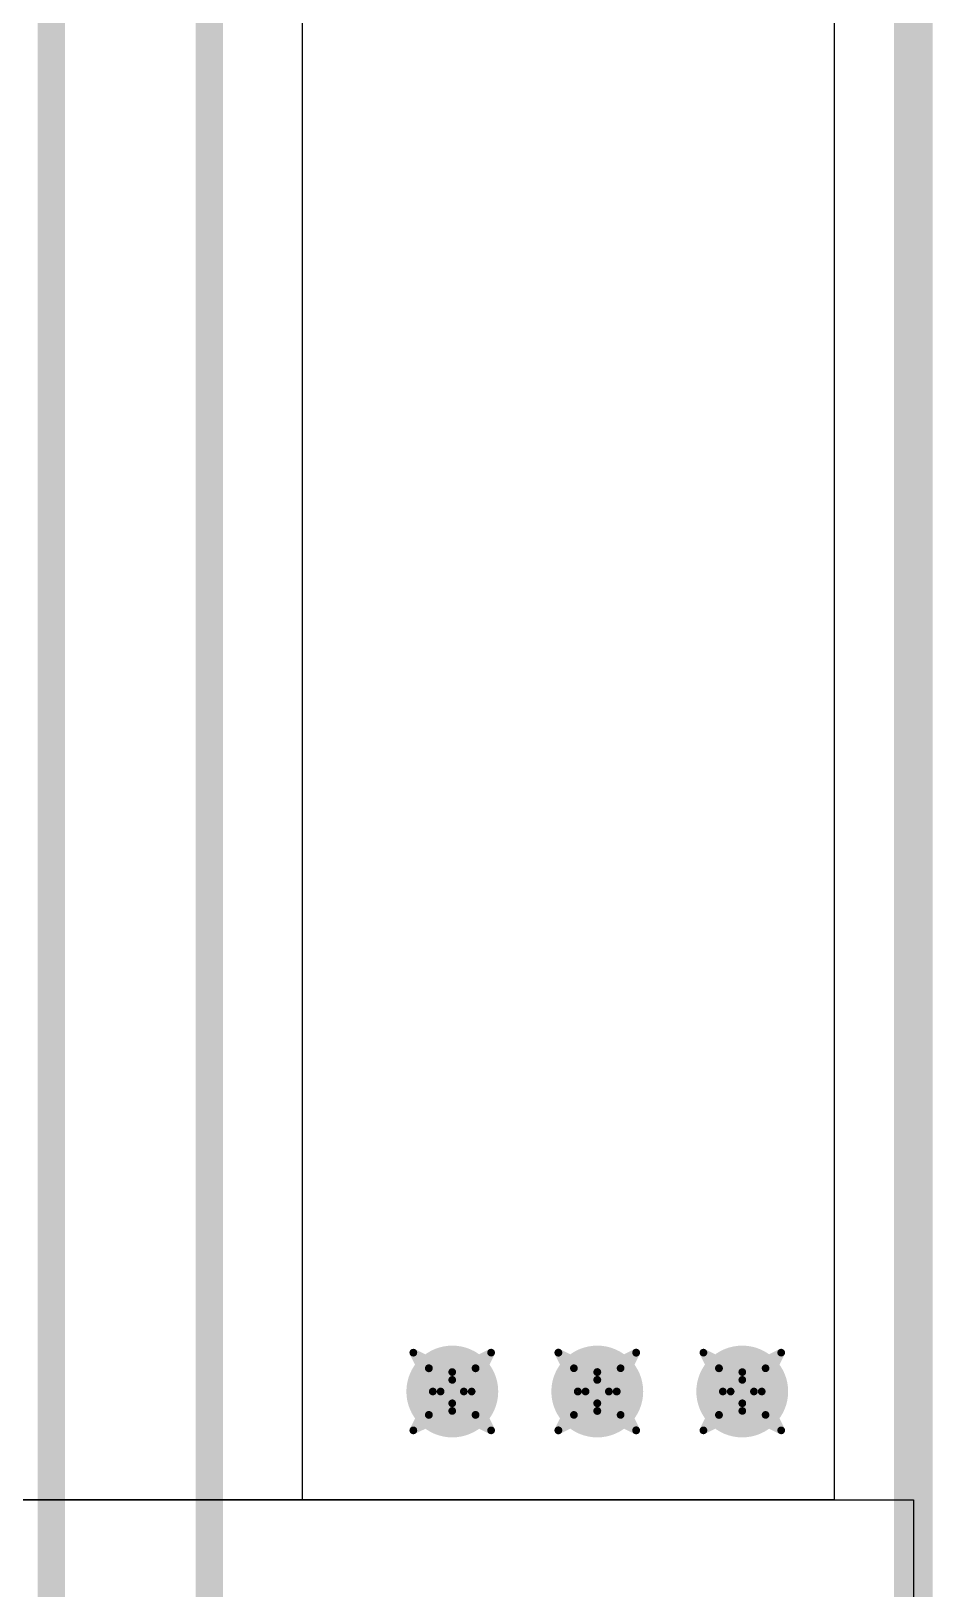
# Model space of a CAD drawing. Header units: inches. Extents: x -2 to 5376, y -4 to 5426.
# Drawn here: x 132.67 to 138.56, y 51.89 to 62.08 of the extents above; entities that cross this region are included whole.
import ezdxf

# ---------------------------------------------------------------- set-up
doc = ezdxf.new("R2010")
doc.units = ezdxf.units.IN
for name, color, linetype in [('Board Outline', 216, 'Continuous'), ('Bottom Layer', 5, 'Continuous'), ('Drill Drawing', 1, 'Continuous'), ('Layer 1', 16, 'Continuous'), ('Layer 2', 76, 'Continuous'), ('Multi-Layer', 9, 'Continuous'), ('Top Layer', 1, 'Continuous'), ('Via Holes', 16, 'Continuous')]:
    doc.layers.add(name, color=color, linetype=linetype)

msp = doc.modelspace()

# ---------------------------------------------------------------- hatches: boundary and pattern name
at = {"layer": 'Bottom Layer'}
h = msp.add_hatch(color=5, dxfattribs=at)
edge = h.paths.add_edge_path()
edge.add_arc((135.418, 53.184), 0.3, 0, 360)
h = msp.add_hatch(color=5, dxfattribs=at)
edge = h.paths.add_edge_path()
edge.add_arc((136.365, 53.184), 0.3, 0, 360)
h = msp.add_hatch(color=5, dxfattribs=at)
edge = h.paths.add_edge_path()
edge.add_arc((137.312, 53.184), 0.3, 0, 360)
at = {"layer": 'Layer 1'}
h = msp.add_hatch(color=16, dxfattribs=at)
edge = h.paths.add_edge_path()
edge.add_arc((135.418, 53.184), 0.3, 0, 360)
h = msp.add_hatch(color=16, dxfattribs=at)
edge = h.paths.add_edge_path()
edge.add_arc((136.365, 53.184), 0.3, 0, 360)
h = msp.add_hatch(color=16, dxfattribs=at)
edge = h.paths.add_edge_path()
edge.add_arc((137.312, 53.184), 0.3, 0, 360)
at = {"layer": 'Layer 2'}
h = msp.add_hatch(color=76, dxfattribs=at)
edge = h.paths.add_edge_path()
edge.add_arc((135.418, 53.184), 0.3, 0, 360)
h = msp.add_hatch(color=76, dxfattribs=at)
edge = h.paths.add_edge_path()
edge.add_arc((136.365, 53.184), 0.3, 0, 360)
h = msp.add_hatch(color=76, dxfattribs=at)
edge = h.paths.add_edge_path()
edge.add_arc((137.312, 53.184), 0.3, 0, 360)
at = {"layer": 'Top Layer'}
h = msp.add_hatch(color=1, dxfattribs=at)
edge = h.paths.add_edge_path()
edge.add_arc((135.418, 53.184), 0.3, 0, 360)
h = msp.add_hatch(color=1, dxfattribs=at)
edge = h.paths.add_edge_path()
edge.add_arc((136.365, 53.184), 0.3, 0, 360)
h = msp.add_hatch(color=1, dxfattribs=at)
edge = h.paths.add_edge_path()
edge.add_arc((137.312, 53.184), 0.3, 0, 360)
at = {"layer": 'Via Holes'}
h = msp.add_hatch(color=7, dxfattribs=at)
edge = h.paths.add_edge_path()
edge.add_arc((135.418, 53.184), 0.15, 0, 360)
h = msp.add_hatch(color=7, dxfattribs=at)
edge = h.paths.add_edge_path()
edge.add_arc((136.365, 53.184), 0.15, 0, 360)
h = msp.add_hatch(color=7, dxfattribs=at)
edge = h.paths.add_edge_path()
edge.add_arc((137.312, 53.184), 0.15, 0, 360)

# ---------------------------------------------------------------- linework, layer by layer
at = {"layer": 'Board Outline'}
msp.add_lwpolyline([(138.43, -0.443, 0.254, 0.254, 0), (138.43, 93.461, 0.254, 0.254, 0)], format="xyseb", dxfattribs=at)
at = {"layer": 'Bottom Layer'}
for p, q in [((137.912, 91.11), (137.912, 52.476)), ((137.912, 52.476), (131.93, 52.476))]:
    msp.add_line(p, q, dxfattribs=at)
at = {"layer": 'Drill Drawing'}
for points in [[(135.164, 53.438, 0.0508, 0.0508, 0), (135.418, 53.311, 0.0508, 0.0508, 0)], [(135.164, 53.438, 0.0508, 0.0508, 0), (135.291, 53.184, 0.0508, 0.0508, 0)], [(135.418, 53.311, 0.0508, 0.0508, 0), (135.672, 53.438, 0.0508, 0.0508, 0)], [(135.545, 53.184, 0.0508, 0.0508, 0), (135.672, 53.438, 0.0508, 0.0508, 0)], [(136.111, 53.438, 0.0508, 0.0508, 0), (136.365, 53.311, 0.0508, 0.0508, 0)], [(136.111, 53.438, 0.0508, 0.0508, 0), (136.238, 53.184, 0.0508, 0.0508, 0)], [(136.365, 53.311, 0.0508, 0.0508, 0), (136.619, 53.438, 0.0508, 0.0508, 0)], [(136.492, 53.184, 0.0508, 0.0508, 0), (136.619, 53.438, 0.0508, 0.0508, 0)], [(137.058, 53.438, 0.0508, 0.0508, 0), (137.312, 53.311, 0.0508, 0.0508, 0)], [(137.058, 53.438, 0.0508, 0.0508, 0), (137.185, 53.184, 0.0508, 0.0508, 0)], [(137.312, 53.311, 0.0508, 0.0508, 0), (137.566, 53.438, 0.0508, 0.0508, 0)], [(137.439, 53.184, 0.0508, 0.0508, 0), (137.566, 53.438, 0.0508, 0.0508, 0)], [(135.265, 53.336, 0.0508, 0.0508, 0), (135.418, 53.26, 0.0508, 0.0508, 0)], [(135.265, 53.336, 0.0508, 0.0508, 0), (135.341, 53.184, 0.0508, 0.0508, 0)], [(135.418, 53.26, 0.0508, 0.0508, 0), (135.57, 53.336, 0.0508, 0.0508, 0)], [(135.494, 53.184, 0.0508, 0.0508, 0), (135.57, 53.336, 0.0508, 0.0508, 0)], [(136.213, 53.336, 0.0508, 0.0508, 0), (136.365, 53.26, 0.0508, 0.0508, 0)], [(136.213, 53.336, 0.0508, 0.0508, 0), (136.289, 53.184, 0.0508, 0.0508, 0)], [(136.365, 53.26, 0.0508, 0.0508, 0), (136.517, 53.336, 0.0508, 0.0508, 0)], [(136.441, 53.184, 0.0508, 0.0508, 0), (136.517, 53.336, 0.0508, 0.0508, 0)], [(137.16, 53.336, 0.0508, 0.0508, 0), (137.312, 53.26, 0.0508, 0.0508, 0)], [(137.16, 53.336, 0.0508, 0.0508, 0), (137.236, 53.184, 0.0508, 0.0508, 0)], [(137.312, 53.26, 0.0508, 0.0508, 0), (137.465, 53.336, 0.0508, 0.0508, 0)], [(137.389, 53.184, 0.0508, 0.0508, 0), (137.465, 53.336, 0.0508, 0.0508, 0)], [(135.164, 52.93, 0.0508, 0.0508, 0), (135.291, 53.184, 0.0508, 0.0508, 0)], [(135.265, 53.031, 0.0508, 0.0508, 0), (135.341, 53.184, 0.0508, 0.0508, 0)], [(135.494, 53.184, 0.0508, 0.0508, 0), (135.57, 53.031, 0.0508, 0.0508, 0)], [(135.545, 53.184, 0.0508, 0.0508, 0), (135.672, 52.93, 0.0508, 0.0508, 0)], [(136.111, 52.93, 0.0508, 0.0508, 0), (136.238, 53.184, 0.0508, 0.0508, 0)], [(136.213, 53.031, 0.0508, 0.0508, 0), (136.289, 53.184, 0.0508, 0.0508, 0)], [(136.441, 53.184, 0.0508, 0.0508, 0), (136.517, 53.031, 0.0508, 0.0508, 0)], [(136.492, 53.184, 0.0508, 0.0508, 0), (136.619, 52.93, 0.0508, 0.0508, 0)], [(137.058, 52.93, 0.0508, 0.0508, 0), (137.185, 53.184, 0.0508, 0.0508, 0)], [(137.16, 53.031, 0.0508, 0.0508, 0), (137.236, 53.184, 0.0508, 0.0508, 0)], [(137.389, 53.184, 0.0508, 0.0508, 0), (137.465, 53.031, 0.0508, 0.0508, 0)], [(137.439, 53.184, 0.0508, 0.0508, 0), (137.566, 52.93, 0.0508, 0.0508, 0)], [(135.164, 52.93, 0.0508, 0.0508, 0), (135.418, 53.057, 0.0508, 0.0508, 0)], [(135.265, 53.031, 0.0508, 0.0508, 0), (135.418, 53.107, 0.0508, 0.0508, 0)], [(135.418, 53.107, 0.0508, 0.0508, 0), (135.57, 53.031, 0.0508, 0.0508, 0)], [(135.418, 53.057, 0.0508, 0.0508, 0), (135.672, 52.93, 0.0508, 0.0508, 0)], [(136.111, 52.93, 0.0508, 0.0508, 0), (136.365, 53.057, 0.0508, 0.0508, 0)], [(136.213, 53.031, 0.0508, 0.0508, 0), (136.365, 53.107, 0.0508, 0.0508, 0)], [(136.365, 53.107, 0.0508, 0.0508, 0), (136.517, 53.031, 0.0508, 0.0508, 0)], [(136.365, 53.057, 0.0508, 0.0508, 0), (136.619, 52.93, 0.0508, 0.0508, 0)], [(137.058, 52.93, 0.0508, 0.0508, 0), (137.312, 53.057, 0.0508, 0.0508, 0)], [(137.16, 53.031, 0.0508, 0.0508, 0), (137.312, 53.107, 0.0508, 0.0508, 0)], [(137.312, 53.107, 0.0508, 0.0508, 0), (137.465, 53.031, 0.0508, 0.0508, 0)], [(137.312, 53.057, 0.0508, 0.0508, 0), (137.566, 52.93, 0.0508, 0.0508, 0)]]:
    msp.add_lwpolyline(points, format="xyseb", dxfattribs=at)
for points in [[(135.151, 53.438, 0.0254, 0.0254, 1), (135.176, 53.438, 0.0254, 0.0254, 1)], [(135.151, 53.438, 0.0254, 0.0254, 1), (135.176, 53.438, 0.0254, 0.0254, 1)], [(135.659, 53.438, 0.0254, 0.0254, 1), (135.684, 53.438, 0.0254, 0.0254, 1)], [(135.659, 53.438, 0.0254, 0.0254, 1), (135.684, 53.438, 0.0254, 0.0254, 1)], [(136.098, 53.438, 0.0254, 0.0254, 1), (136.124, 53.438, 0.0254, 0.0254, 1)], [(136.098, 53.438, 0.0254, 0.0254, 1), (136.124, 53.438, 0.0254, 0.0254, 1)], [(136.606, 53.438, 0.0254, 0.0254, 1), (136.632, 53.438, 0.0254, 0.0254, 1)], [(136.606, 53.438, 0.0254, 0.0254, 1), (136.632, 53.438, 0.0254, 0.0254, 1)], [(137.046, 53.438, 0.0254, 0.0254, 1), (137.071, 53.438, 0.0254, 0.0254, 1)], [(137.046, 53.438, 0.0254, 0.0254, 1), (137.071, 53.438, 0.0254, 0.0254, 1)], [(137.554, 53.438, 0.0254, 0.0254, 1), (137.579, 53.438, 0.0254, 0.0254, 1)], [(137.554, 53.438, 0.0254, 0.0254, 1), (137.579, 53.438, 0.0254, 0.0254, 1)], [(135.252, 53.336, 0.0254, 0.0254, 1), (135.278, 53.336, 0.0254, 0.0254, 1)], [(135.252, 53.336, 0.0254, 0.0254, 1), (135.278, 53.336, 0.0254, 0.0254, 1)], [(135.557, 53.336, 0.0254, 0.0254, 1), (135.583, 53.336, 0.0254, 0.0254, 1)], [(135.557, 53.336, 0.0254, 0.0254, 1), (135.583, 53.336, 0.0254, 0.0254, 1)], [(136.2, 53.336, 0.0254, 0.0254, 1), (136.225, 53.336, 0.0254, 0.0254, 1)], [(136.2, 53.336, 0.0254, 0.0254, 1), (136.225, 53.336, 0.0254, 0.0254, 1)], [(136.505, 53.336, 0.0254, 0.0254, 1), (136.53, 53.336, 0.0254, 0.0254, 1)], [(136.505, 53.336, 0.0254, 0.0254, 1), (136.53, 53.336, 0.0254, 0.0254, 1)], [(137.147, 53.336, 0.0254, 0.0254, 1), (137.173, 53.336, 0.0254, 0.0254, 1)], [(137.147, 53.336, 0.0254, 0.0254, 1), (137.173, 53.336, 0.0254, 0.0254, 1)], [(137.452, 53.336, 0.0254, 0.0254, 1), (137.477, 53.336, 0.0254, 0.0254, 1)], [(137.452, 53.336, 0.0254, 0.0254, 1), (137.477, 53.336, 0.0254, 0.0254, 1)], [(135.405, 53.311, 0.0254, 0.0254, 1), (135.43, 53.311, 0.0254, 0.0254, 1)], [(135.405, 53.311, 0.0254, 0.0254, 1), (135.43, 53.311, 0.0254, 0.0254, 1)], [(135.405, 53.26, 0.0254, 0.0254, 1), (135.43, 53.26, 0.0254, 0.0254, 1)], [(135.405, 53.26, 0.0254, 0.0254, 1), (135.43, 53.26, 0.0254, 0.0254, 1)], [(136.352, 53.311, 0.0254, 0.0254, 1), (136.378, 53.311, 0.0254, 0.0254, 1)], [(136.352, 53.311, 0.0254, 0.0254, 1), (136.378, 53.311, 0.0254, 0.0254, 1)], [(136.352, 53.26, 0.0254, 0.0254, 1), (136.378, 53.26, 0.0254, 0.0254, 1)], [(136.352, 53.26, 0.0254, 0.0254, 1), (136.378, 53.26, 0.0254, 0.0254, 1)], [(137.3, 53.311, 0.0254, 0.0254, 1), (137.325, 53.311, 0.0254, 0.0254, 1)], [(137.3, 53.311, 0.0254, 0.0254, 1), (137.325, 53.311, 0.0254, 0.0254, 1)], [(137.3, 53.26, 0.0254, 0.0254, 1), (137.325, 53.26, 0.0254, 0.0254, 1)], [(137.3, 53.26, 0.0254, 0.0254, 1), (137.325, 53.26, 0.0254, 0.0254, 1)], [(135.278, 53.184, 0.0254, 0.0254, 1), (135.303, 53.184, 0.0254, 0.0254, 1)], [(135.278, 53.184, 0.0254, 0.0254, 1), (135.303, 53.184, 0.0254, 0.0254, 1)], [(135.329, 53.184, 0.0254, 0.0254, 1), (135.354, 53.184, 0.0254, 0.0254, 1)], [(135.329, 53.184, 0.0254, 0.0254, 1), (135.354, 53.184, 0.0254, 0.0254, 1)], [(135.481, 53.184, 0.0254, 0.0254, 1), (135.506, 53.184, 0.0254, 0.0254, 1)], [(135.481, 53.184, 0.0254, 0.0254, 1), (135.506, 53.184, 0.0254, 0.0254, 1)], [(135.532, 53.184, 0.0254, 0.0254, 1), (135.557, 53.184, 0.0254, 0.0254, 1)], [(135.532, 53.184, 0.0254, 0.0254, 1), (135.557, 53.184, 0.0254, 0.0254, 1)], [(136.225, 53.184, 0.0254, 0.0254, 1), (136.251, 53.184, 0.0254, 0.0254, 1)], [(136.225, 53.184, 0.0254, 0.0254, 1), (136.251, 53.184, 0.0254, 0.0254, 1)], [(136.276, 53.184, 0.0254, 0.0254, 1), (136.301, 53.184, 0.0254, 0.0254, 1)], [(136.276, 53.184, 0.0254, 0.0254, 1), (136.301, 53.184, 0.0254, 0.0254, 1)], [(136.428, 53.184, 0.0254, 0.0254, 1), (136.454, 53.184, 0.0254, 0.0254, 1)], [(136.428, 53.184, 0.0254, 0.0254, 1), (136.454, 53.184, 0.0254, 0.0254, 1)], [(136.479, 53.184, 0.0254, 0.0254, 1), (136.505, 53.184, 0.0254, 0.0254, 1)], [(136.479, 53.184, 0.0254, 0.0254, 1), (136.505, 53.184, 0.0254, 0.0254, 1)], [(137.173, 53.184, 0.0254, 0.0254, 1), (137.198, 53.184, 0.0254, 0.0254, 1)], [(137.173, 53.184, 0.0254, 0.0254, 1), (137.198, 53.184, 0.0254, 0.0254, 1)], [(137.224, 53.184, 0.0254, 0.0254, 1), (137.249, 53.184, 0.0254, 0.0254, 1)], [(137.224, 53.184, 0.0254, 0.0254, 1), (137.249, 53.184, 0.0254, 0.0254, 1)], [(137.376, 53.184, 0.0254, 0.0254, 1), (137.401, 53.184, 0.0254, 0.0254, 1)], [(137.376, 53.184, 0.0254, 0.0254, 1), (137.401, 53.184, 0.0254, 0.0254, 1)], [(137.427, 53.184, 0.0254, 0.0254, 1), (137.452, 53.184, 0.0254, 0.0254, 1)], [(137.427, 53.184, 0.0254, 0.0254, 1), (137.452, 53.184, 0.0254, 0.0254, 1)], [(135.252, 53.031, 0.0254, 0.0254, 1), (135.278, 53.031, 0.0254, 0.0254, 1)], [(135.252, 53.031, 0.0254, 0.0254, 1), (135.278, 53.031, 0.0254, 0.0254, 1)], [(135.405, 53.107, 0.0254, 0.0254, 1), (135.43, 53.107, 0.0254, 0.0254, 1)], [(135.405, 53.107, 0.0254, 0.0254, 1), (135.43, 53.107, 0.0254, 0.0254, 1)], [(135.405, 53.057, 0.0254, 0.0254, 1), (135.43, 53.057, 0.0254, 0.0254, 1)], [(135.405, 53.057, 0.0254, 0.0254, 1), (135.43, 53.057, 0.0254, 0.0254, 1)], [(135.557, 53.031, 0.0254, 0.0254, 1), (135.583, 53.031, 0.0254, 0.0254, 1)], [(135.557, 53.031, 0.0254, 0.0254, 1), (135.583, 53.031, 0.0254, 0.0254, 1)], [(136.2, 53.031, 0.0254, 0.0254, 1), (136.225, 53.031, 0.0254, 0.0254, 1)], [(136.2, 53.031, 0.0254, 0.0254, 1), (136.225, 53.031, 0.0254, 0.0254, 1)], [(136.352, 53.107, 0.0254, 0.0254, 1), (136.378, 53.107, 0.0254, 0.0254, 1)], [(136.352, 53.107, 0.0254, 0.0254, 1), (136.378, 53.107, 0.0254, 0.0254, 1)], [(136.352, 53.057, 0.0254, 0.0254, 1), (136.378, 53.057, 0.0254, 0.0254, 1)], [(136.352, 53.057, 0.0254, 0.0254, 1), (136.378, 53.057, 0.0254, 0.0254, 1)], [(136.505, 53.031, 0.0254, 0.0254, 1), (136.53, 53.031, 0.0254, 0.0254, 1)], [(136.505, 53.031, 0.0254, 0.0254, 1), (136.53, 53.031, 0.0254, 0.0254, 1)], [(137.147, 53.031, 0.0254, 0.0254, 1), (137.173, 53.031, 0.0254, 0.0254, 1)], [(137.147, 53.031, 0.0254, 0.0254, 1), (137.173, 53.031, 0.0254, 0.0254, 1)], [(137.3, 53.107, 0.0254, 0.0254, 1), (137.325, 53.107, 0.0254, 0.0254, 1)], [(137.3, 53.107, 0.0254, 0.0254, 1), (137.325, 53.107, 0.0254, 0.0254, 1)], [(137.3, 53.057, 0.0254, 0.0254, 1), (137.325, 53.057, 0.0254, 0.0254, 1)], [(137.3, 53.057, 0.0254, 0.0254, 1), (137.325, 53.057, 0.0254, 0.0254, 1)], [(137.452, 53.031, 0.0254, 0.0254, 1), (137.477, 53.031, 0.0254, 0.0254, 1)], [(137.452, 53.031, 0.0254, 0.0254, 1), (137.477, 53.031, 0.0254, 0.0254, 1)], [(135.151, 52.93, 0.0254, 0.0254, 1), (135.176, 52.93, 0.0254, 0.0254, 1)], [(135.151, 52.93, 0.0254, 0.0254, 1), (135.176, 52.93, 0.0254, 0.0254, 1)], [(135.659, 52.93, 0.0254, 0.0254, 1), (135.684, 52.93, 0.0254, 0.0254, 1)], [(135.659, 52.93, 0.0254, 0.0254, 1), (135.684, 52.93, 0.0254, 0.0254, 1)], [(136.098, 52.93, 0.0254, 0.0254, 1), (136.124, 52.93, 0.0254, 0.0254, 1)], [(136.098, 52.93, 0.0254, 0.0254, 1), (136.124, 52.93, 0.0254, 0.0254, 1)], [(136.606, 52.93, 0.0254, 0.0254, 1), (136.632, 52.93, 0.0254, 0.0254, 1)], [(136.606, 52.93, 0.0254, 0.0254, 1), (136.632, 52.93, 0.0254, 0.0254, 1)], [(137.046, 52.93, 0.0254, 0.0254, 1), (137.071, 52.93, 0.0254, 0.0254, 1)], [(137.046, 52.93, 0.0254, 0.0254, 1), (137.071, 52.93, 0.0254, 0.0254, 1)], [(137.554, 52.93, 0.0254, 0.0254, 1), (137.579, 52.93, 0.0254, 0.0254, 1)], [(137.554, 52.93, 0.0254, 0.0254, 1), (137.579, 52.93, 0.0254, 0.0254, 1)]]:
    msp.add_lwpolyline(points, format="xyseb", close=True, dxfattribs=at)
at = {"layer": 'Layer 1'}
for p, q in [((137.912, 91.11), (137.912, 52.476)), ((137.912, 52.476), (131.93, 52.476))]:
    msp.add_line(p, q, dxfattribs=at)
at = {"layer": 'Layer 2'}
for p, q in [((137.912, 91.11), (137.912, 52.476)), ((134.439, 52.476), (134.439, 71.12)), ((137.912, 52.476), (134.439, 52.476))]:
    msp.add_line(p, q, dxfattribs=at)
for points in [[(133.831, 35.02, 0.178, 0.178, 0), (133.831, 74.854, 0.178, 0.178, 0)], [(132.799, 37.491, 0.178, 0.178, 0), (132.799, 73.099, 0.178, 0.178, 0)]]:
    msp.add_lwpolyline(points, format="xyseb", dxfattribs=at)
at = {"layer": 'Multi-Layer'}
for p, q in [((131.93, 52.476), (138.43, 52.476)), ((138.43, 52.476), (138.43, 44.806))]:
    msp.add_line(p, q, dxfattribs=at)
at = {"layer": 'Top Layer'}
for p, q in [((137.912, 91.243), (137.912, 52.476)), ((137.912, 52.476), (131.93, 52.476))]:
    msp.add_line(p, q, dxfattribs=at)

doc.saveas('drawing.dxf')
